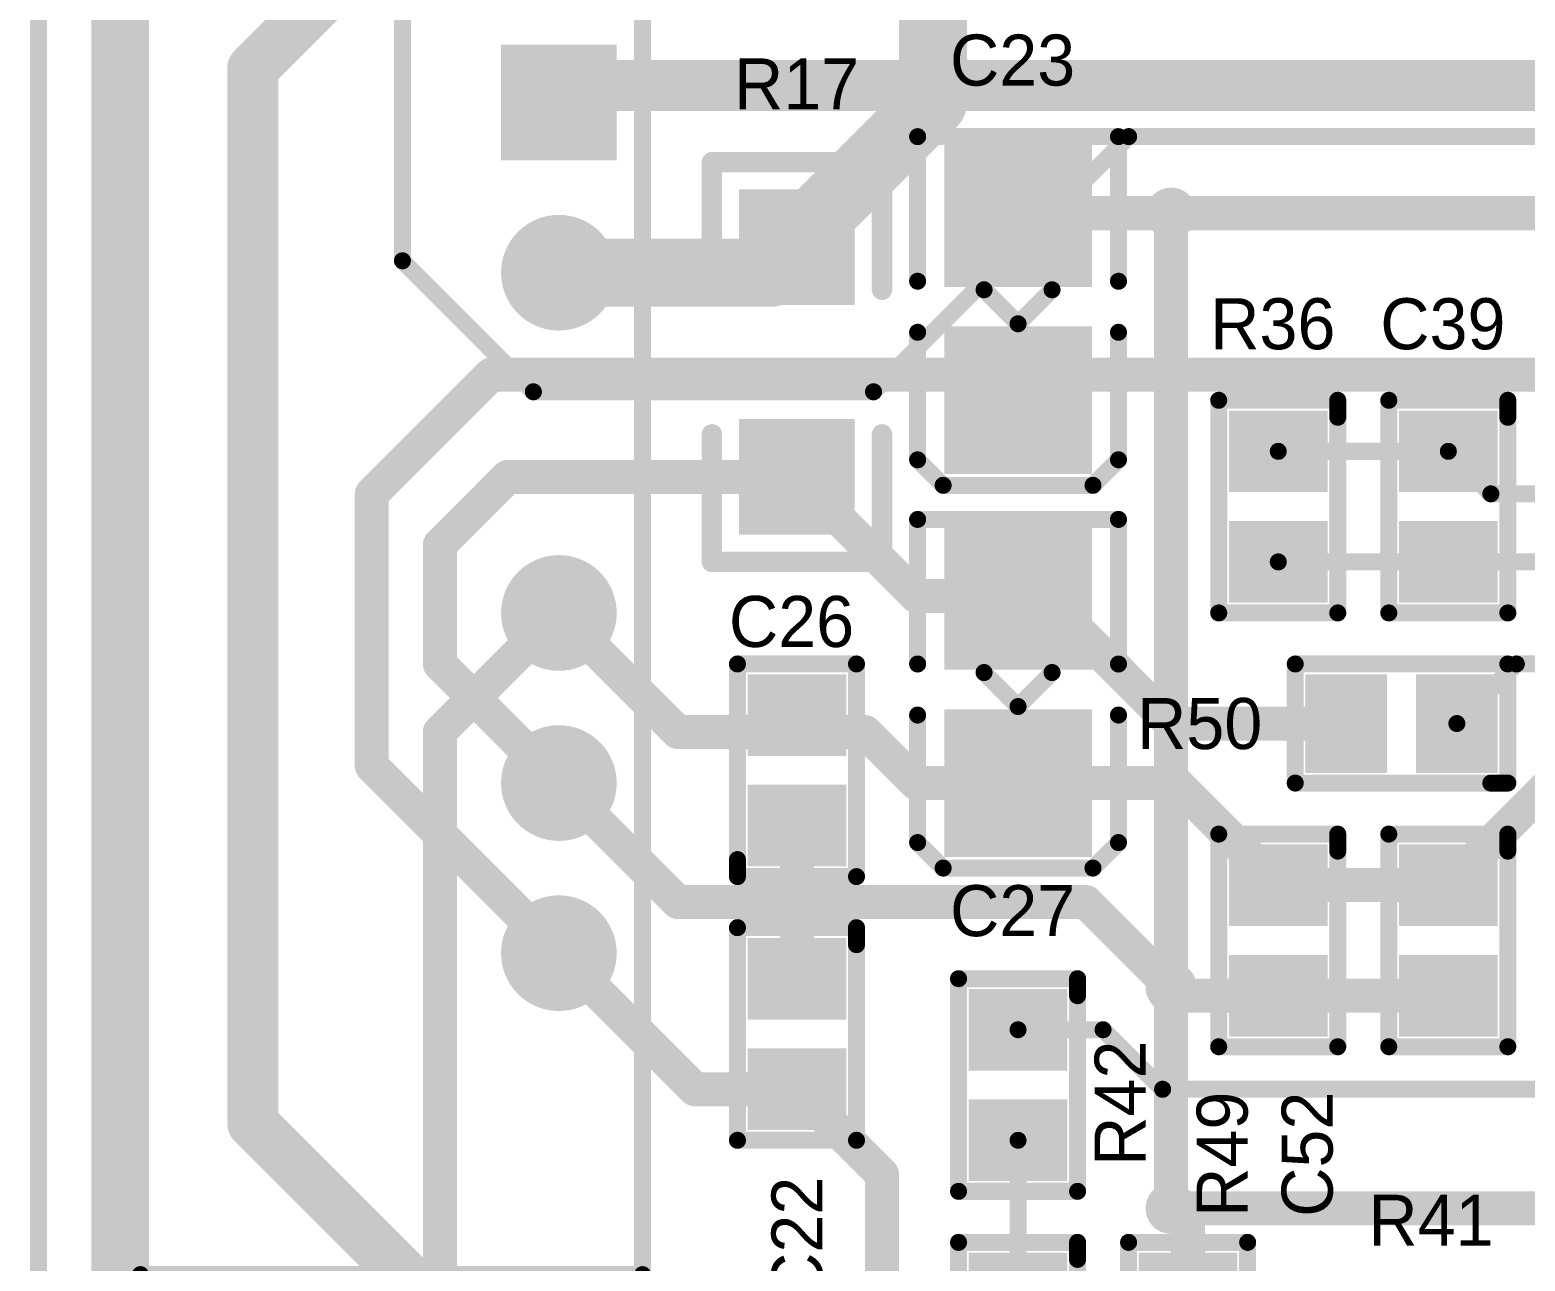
# Model space of a CAD drawing. Extents: x 1012 to 1122, y 1012 to 1122.
# Drawn here: x 1011.66 to 1033.99, y 1072.87 to 1091.25 of the extents above; entities that cross this region are included whole.
import ezdxf

# ---------------------------------------------------------------- set-up
doc = ezdxf.new("R2010")
doc.units = 0
doc.layers.get('0').update_dxf_attribs({"linetype": 'CONTINUOUS'})
for name, color, linetype in [('BOTTOMLAYER', 5, 'CONTINUOUS'), ('BOTTOMSOLDER', 6, 'CONTINUOUS'), ('KEEPOUTLAYER', 6, 'CONTINUOUS'), ('MECHANICAL1', 6, 'CONTINUOUS'), ('MULTILAYER', 9, 'CONTINUOUS'), ('TOPLAYER', 1, 'CONTINUOUS'), ('TOPOVERLAY', 2, 'CONTINUOUS'), ('TOPPASTE', 8, 'CONTINUOUS'), ('TOPSOLDER', 216, 'CONTINUOUS')]:
    doc.layers.add(name, color=color, linetype=linetype)

# ---------------------------------------------------------------- blocks, each defined once
blk = doc.blocks.new('CC0603_34')
at = {"layer": 'TOPLAYER'}
for points in [[(-0.508, -0.635), (0.508, -0.635), (-0.508, 0.635), (0.508, 0.635)], [(1.143, -0.635), (2.159, -0.635), (1.143, 0.635), (2.159, 0.635)]]:
    blk.add_solid(points, dxfattribs=at)
at = {"layer": 'TOPOVERLAY', "const_width": 0.254}
for points in [[(-0.762, -0.889), (-0.762, 0.889)], [(-0.508, 0.889), (-0.762, 0.889)], [(2.413, 0.889), (-0.508, 0.889)], [(2.413, -0.889), (2.413, 0.889)], [(2.413, -0.889), (-0.762, -0.889)]]:
    blk.add_lwpolyline(points, dxfattribs=at)
at = {"layer": 'TOPOVERLAY', "const_width": 0.127}
for points in [[(-0.8255, 0.889, 1), (-0.6985, 0.889, 1)], [(-0.8255, 0.889, 1), (-0.6985, 0.889, 1)], [(-0.5715, 0.889, 1), (-0.4445, 0.889, 1)], [(-0.5715, 0.889, 1), (-0.4445, 0.889, 1)], [(2.3495, 0.889, 1), (2.4765, 0.889, 1)], [(2.3495, 0.889, 1), (2.4765, 0.889, 1)], [(-0.8255, -0.889, 1), (-0.6985, -0.889, 1)], [(-0.8255, -0.889, 1), (-0.6985, -0.889, 1)], [(2.3495, -0.889, 1), (2.4765, -0.889, 1)], [(2.3495, -0.889, 1), (2.4765, -0.889, 1)]]:
    blk.add_lwpolyline(points, format="xyb", close=True, dxfattribs=at)
at = {"layer": 'TOPPASTE'}
for points in [[(-0.508, -0.635), (0.508, -0.635), (-0.508, 0.635), (0.508, 0.635)], [(1.143, -0.635), (2.159, -0.635), (1.143, 0.635), (2.159, 0.635)]]:
    blk.add_solid(points, dxfattribs=at)
at = {"layer": 'TOPSOLDER'}
for points in [[(-0.6096, -0.7366), (0.6096, -0.7366), (-0.6096, 0.7366), (0.6096, 0.7366)], [(1.0414, -0.7366), (2.2606, -0.7366), (1.0414, 0.7366), (2.2606, 0.7366)]]:
    blk.add_solid(points, dxfattribs=at)
blk = doc.blocks.new('CB3528_35')
at = {"layer": 'TOPLAYER'}
for points in [[(-1, -1), (1, -1), (-1, 1), (1, 1)], [(1.794, -1), (3.794, -1), (1.794, 1), (3.794, 1)]]:
    blk.add_solid(points, dxfattribs=at)
at = {"layer": 'TOPOVERLAY', "const_width": 0.254}
for points in [[(-0.889, 1.5), (-1.27, 1.119)], [(-0.889, 1.5), (1.016, 1.5)], [(1.778, 1.5), (3.937, 1.5)], [(3.937, 1.5), (3.937, -1.5)], [(-1.27, 1.119), (-1.27, -1.119)], [(1.651, 0.508), (1.143, 0)], [(1.143, 0), (1.651, -0.508)], [(-1.27, -1.119), (-0.889, -1.5)], [(-0.889, -1.5), (1.016, -1.5)], [(1.778, -1.5), (3.937, -1.5)]]:
    blk.add_lwpolyline(points, dxfattribs=at)
at = {"layer": 'TOPOVERLAY', "const_width": 0.127}
for points in [[(-0.952, 1.5, 1), (-0.825, 1.5, 1)], [(-0.952, 1.5, 1), (-0.825, 1.5, 1)], [(0.952, 1.5, 1), (1.079, 1.5, 1)], [(1.714, 1.5, 1), (1.841, 1.5, 1)], [(3.873, 1.5, 1), (4, 1.5, 1)], [(3.873, 1.5, 1), (4, 1.5, 1)], [(-1.333, 1.119, 1), (-1.206, 1.119, 1)], [(-1.333, 1.119, 1), (-1.206, 1.119, 1)], [(1.587, 0.508, 1), (1.714, 0.508, 1)], [(1.079, 0, 1), (1.206, 0, 1)], [(1.079, 0, 1), (1.206, 0, 1)], [(1.587, -0.508, 1), (1.714, -0.508, 1)], [(-1.333, -1.119, 1), (-1.206, -1.119, 1)], [(-1.333, -1.119, 1), (-1.206, -1.119, 1)], [(-0.952, -1.5, 1), (-0.825, -1.5, 1)], [(-0.952, -1.5, 1), (-0.825, -1.5, 1)], [(0.952, -1.5, 1), (1.079, -1.5, 1)], [(1.714, -1.5, 1), (1.841, -1.5, 1)], [(3.873, -1.5, 1), (4, -1.5, 1)], [(3.873, -1.5, 1), (4, -1.5, 1)]]:
    blk.add_lwpolyline(points, format="xyb", close=True, dxfattribs=at)
at = {"layer": 'TOPPASTE'}
for points in [[(-1, -1), (1, -1), (-1, 1), (1, 1)], [(1.794, -1), (3.794, -1), (1.794, 1), (3.794, 1)]]:
    blk.add_solid(points, dxfattribs=at)
at = {"layer": 'TOPSOLDER'}
for points in [[(-1.102, -1.102), (1.102, -1.102), (-1.102, 1.102), (1.102, 1.102)], [(1.692, -1.102), (3.896, -1.102), (1.692, 1.102), (3.896, 1.102)]]:
    blk.add_solid(points, dxfattribs=at)
blk = doc.blocks.new('CC0603_38')
at = {"layer": 'TOPLAYER'}
for points in [[(-0.508, -0.635), (0.508, -0.635), (-0.508, 0.635), (0.508, 0.635)], [(1.143, -0.635), (2.159, -0.635), (1.143, 0.635), (2.159, 0.635)]]:
    blk.add_solid(points, dxfattribs=at)
at = {"layer": 'TOPOVERLAY', "const_width": 0.254}
for points in [[(-0.762, 0.889), (-0.762, -0.889)], [(-0.762, 0.889), (-0.508, 0.889)], [(-0.508, 0.889), (2.413, 0.889)], [(2.413, 0.889), (2.413, -0.889)], [(-0.762, -0.889), (2.413, -0.889)]]:
    blk.add_lwpolyline(points, dxfattribs=at)
at = {"layer": 'TOPOVERLAY', "const_width": 0.127}
for points in [[(-0.8255, 0.889, 1), (-0.6985, 0.889, 1)], [(-0.8255, 0.889, 1), (-0.6985, 0.889, 1)], [(-0.5715, 0.889, 1), (-0.4445, 0.889, 1)], [(-0.5715, 0.889, 1), (-0.4445, 0.889, 1)], [(2.3495, 0.889, 1), (2.4765, 0.889, 1)], [(2.3495, 0.889, 1), (2.4765, 0.889, 1)], [(-0.8255, -0.889, 1), (-0.6985, -0.889, 1)], [(-0.8255, -0.889, 1), (-0.6985, -0.889, 1)], [(2.3495, -0.889, 1), (2.4765, -0.889, 1)], [(2.3495, -0.889, 1), (2.4765, -0.889, 1)]]:
    blk.add_lwpolyline(points, format="xyb", close=True, dxfattribs=at)
at = {"layer": 'TOPPASTE'}
for points in [[(-0.508, -0.635), (0.508, -0.635), (-0.508, 0.635), (0.508, 0.635)], [(1.143, -0.635), (2.159, -0.635), (1.143, 0.635), (2.159, 0.635)]]:
    blk.add_solid(points, dxfattribs=at)
at = {"layer": 'TOPSOLDER'}
for points in [[(-0.6096, -0.7366), (0.6096, -0.7366), (-0.6096, 0.7366), (0.6096, 0.7366)], [(1.0414, -0.7366), (2.2606, -0.7366), (1.0414, 0.7366), (2.2606, 0.7366)]]:
    blk.add_solid(points, dxfattribs=at)
blk = doc.blocks.new('CB3528_39')
at = {"layer": 'TOPLAYER'}
for points in [[(-1, -1), (1, -1), (-1, 1), (1, 1)], [(1.794, -1), (3.794, -1), (1.794, 1), (3.794, 1)]]:
    blk.add_solid(points, dxfattribs=at)
at = {"layer": 'TOPOVERLAY', "const_width": 0.254}
for points in [[(-0.889, 1.5), (-1.27, 1.119)], [(-0.889, 1.5), (1.016, 1.5)], [(1.778, 1.5), (3.937, 1.5)], [(3.937, 1.5), (3.937, -1.5)], [(-1.27, 1.119), (-1.27, -1.119)], [(1.651, 0.508), (1.143, 0)], [(1.143, 0), (1.651, -0.508)], [(-1.27, -1.119), (-0.889, -1.5)], [(-0.889, -1.5), (1.016, -1.5)], [(1.778, -1.5), (3.937, -1.5)]]:
    blk.add_lwpolyline(points, dxfattribs=at)
at = {"layer": 'TOPOVERLAY', "const_width": 0.127}
for points in [[(-0.952, 1.5, 1), (-0.825, 1.5, 1)], [(-0.952, 1.5, 1), (-0.825, 1.5, 1)], [(0.952, 1.5, 1), (1.079, 1.5, 1)], [(1.714, 1.5, 1), (1.841, 1.5, 1)], [(3.873, 1.5, 1), (4, 1.5, 1)], [(3.873, 1.5, 1), (4, 1.5, 1)], [(-1.333, 1.119, 1), (-1.206, 1.119, 1)], [(-1.333, 1.119, 1), (-1.206, 1.119, 1)], [(1.587, 0.508, 1), (1.714, 0.508, 1)], [(1.079, 0, 1), (1.206, 0, 1)], [(1.079, 0, 1), (1.206, 0, 1)], [(1.587, -0.508, 1), (1.714, -0.508, 1)], [(-1.333, -1.119, 1), (-1.206, -1.119, 1)], [(-1.333, -1.119, 1), (-1.206, -1.119, 1)], [(-0.952, -1.5, 1), (-0.825, -1.5, 1)], [(-0.952, -1.5, 1), (-0.825, -1.5, 1)], [(0.952, -1.5, 1), (1.079, -1.5, 1)], [(1.714, -1.5, 1), (1.841, -1.5, 1)], [(3.873, -1.5, 1), (4, -1.5, 1)], [(3.873, -1.5, 1), (4, -1.5, 1)]]:
    blk.add_lwpolyline(points, format="xyb", close=True, dxfattribs=at)
at = {"layer": 'TOPPASTE'}
for points in [[(-1, -1), (1, -1), (-1, 1), (1, 1)], [(1.794, -1), (3.794, -1), (1.794, 1), (3.794, 1)]]:
    blk.add_solid(points, dxfattribs=at)
at = {"layer": 'TOPSOLDER'}
for points in [[(-1.102, -1.102), (1.102, -1.102), (-1.102, 1.102), (1.102, 1.102)], [(1.692, -1.102), (3.896, -1.102), (1.692, 1.102), (3.896, 1.102)]]:
    blk.add_solid(points, dxfattribs=at)
blk = doc.blocks.new('CC0603_49')
at = {"layer": 'TOPLAYER'}
for points in [[(-0.508, -0.635), (0.508, -0.635), (-0.508, 0.635), (0.508, 0.635)], [(1.143, -0.635), (2.159, -0.635), (1.143, 0.635), (2.159, 0.635)]]:
    blk.add_solid(points, dxfattribs=at)
at = {"layer": 'TOPOVERLAY', "const_width": 0.254}
for points in [[(-0.762, -0.889), (-0.762, 0.889)], [(-0.508, 0.889), (-0.762, 0.889)], [(2.413, 0.889), (-0.508, 0.889)], [(2.413, -0.889), (2.413, 0.889)], [(2.413, -0.889), (-0.762, -0.889)]]:
    blk.add_lwpolyline(points, dxfattribs=at)
at = {"layer": 'TOPOVERLAY', "const_width": 0.127}
for points in [[(-0.8255, 0.889, 1), (-0.6985, 0.889, 1)], [(-0.8255, 0.889, 1), (-0.6985, 0.889, 1)], [(-0.5715, 0.889, 1), (-0.4445, 0.889, 1)], [(-0.5715, 0.889, 1), (-0.4445, 0.889, 1)], [(2.3495, 0.889, 1), (2.4765, 0.889, 1)], [(2.3495, 0.889, 1), (2.4765, 0.889, 1)], [(-0.8255, -0.889, 1), (-0.6985, -0.889, 1)], [(-0.8255, -0.889, 1), (-0.6985, -0.889, 1)], [(2.3495, -0.889, 1), (2.4765, -0.889, 1)], [(2.3495, -0.889, 1), (2.4765, -0.889, 1)]]:
    blk.add_lwpolyline(points, format="xyb", close=True, dxfattribs=at)
at = {"layer": 'TOPPASTE'}
for points in [[(-0.508, -0.635), (0.508, -0.635), (-0.508, 0.635), (0.508, 0.635)], [(1.143, -0.635), (2.159, -0.635), (1.143, 0.635), (2.159, 0.635)]]:
    blk.add_solid(points, dxfattribs=at)
at = {"layer": 'TOPSOLDER'}
for points in [[(-0.6096, -0.7366), (0.6096, -0.7366), (-0.6096, 0.7366), (0.6096, 0.7366)], [(1.0414, -0.7366), (2.2606, -0.7366), (1.0414, 0.7366), (2.2606, 0.7366)]]:
    blk.add_solid(points, dxfattribs=at)
blk = doc.blocks.new('CC0603_54')
at = {"layer": 'TOPLAYER'}
for points in [[(-0.508, -0.635), (0.508, -0.635), (-0.508, 0.635), (0.508, 0.635)], [(1.143, -0.635), (2.159, -0.635), (1.143, 0.635), (2.159, 0.635)]]:
    blk.add_solid(points, dxfattribs=at)
at = {"layer": 'TOPOVERLAY', "const_width": 0.254}
for points in [[(-0.762, -0.889), (-0.762, 0.889)], [(-0.508, 0.889), (-0.762, 0.889)], [(2.413, 0.889), (-0.508, 0.889)], [(2.413, -0.889), (2.413, 0.889)], [(2.413, -0.889), (-0.762, -0.889)]]:
    blk.add_lwpolyline(points, dxfattribs=at)
at = {"layer": 'TOPOVERLAY', "const_width": 0.127}
for points in [[(-0.8255, 0.889, 1), (-0.6985, 0.889, 1)], [(-0.8255, 0.889, 1), (-0.6985, 0.889, 1)], [(-0.5715, 0.889, 1), (-0.4445, 0.889, 1)], [(-0.5715, 0.889, 1), (-0.4445, 0.889, 1)], [(2.3495, 0.889, 1), (2.4765, 0.889, 1)], [(2.3495, 0.889, 1), (2.4765, 0.889, 1)], [(-0.8255, -0.889, 1), (-0.6985, -0.889, 1)], [(-0.8255, -0.889, 1), (-0.6985, -0.889, 1)], [(2.3495, -0.889, 1), (2.4765, -0.889, 1)], [(2.3495, -0.889, 1), (2.4765, -0.889, 1)]]:
    blk.add_lwpolyline(points, format="xyb", close=True, dxfattribs=at)
at = {"layer": 'TOPPASTE'}
for points in [[(-0.508, -0.635), (0.508, -0.635), (-0.508, 0.635), (0.508, 0.635)], [(1.143, -0.635), (2.159, -0.635), (1.143, 0.635), (2.159, 0.635)]]:
    blk.add_solid(points, dxfattribs=at)
at = {"layer": 'TOPSOLDER'}
for points in [[(-0.6096, -0.7366), (0.6096, -0.7366), (-0.6096, 0.7366), (0.6096, 0.7366)], [(1.0414, -0.7366), (2.2606, -0.7366), (1.0414, 0.7366), (2.2606, 0.7366)]]:
    blk.add_solid(points, dxfattribs=at)
blk = doc.blocks.new('CC0603_62')
at = {"layer": 'TOPLAYER'}
for points in [[(-0.508, -0.635), (0.508, -0.635), (-0.508, 0.635), (0.508, 0.635)], [(1.143, -0.635), (2.159, -0.635), (1.143, 0.635), (2.159, 0.635)]]:
    blk.add_solid(points, dxfattribs=at)
at = {"layer": 'TOPOVERLAY', "const_width": 0.254}
for points in [[(-0.762, -0.889), (-0.762, 0.889)], [(-0.508, 0.889), (-0.762, 0.889)], [(2.413, 0.889), (-0.508, 0.889)], [(2.413, -0.889), (2.413, 0.889)], [(2.413, -0.889), (-0.762, -0.889)]]:
    blk.add_lwpolyline(points, dxfattribs=at)
at = {"layer": 'TOPOVERLAY', "const_width": 0.127}
for points in [[(-0.8255, 0.889, 1), (-0.6985, 0.889, 1)], [(-0.8255, 0.889, 1), (-0.6985, 0.889, 1)], [(-0.5715, 0.889, 1), (-0.4445, 0.889, 1)], [(-0.5715, 0.889, 1), (-0.4445, 0.889, 1)], [(2.3495, 0.889, 1), (2.4765, 0.889, 1)], [(2.3495, 0.889, 1), (2.4765, 0.889, 1)], [(-0.8255, -0.889, 1), (-0.6985, -0.889, 1)], [(-0.8255, -0.889, 1), (-0.6985, -0.889, 1)], [(2.3495, -0.889, 1), (2.4765, -0.889, 1)], [(2.3495, -0.889, 1), (2.4765, -0.889, 1)]]:
    blk.add_lwpolyline(points, format="xyb", close=True, dxfattribs=at)
at = {"layer": 'TOPPASTE'}
for points in [[(-0.508, -0.635), (0.508, -0.635), (-0.508, 0.635), (0.508, 0.635)], [(1.143, -0.635), (2.159, -0.635), (1.143, 0.635), (2.159, 0.635)]]:
    blk.add_solid(points, dxfattribs=at)
at = {"layer": 'TOPSOLDER'}
for points in [[(-0.6096, -0.7366), (0.6096, -0.7366), (-0.6096, 0.7366), (0.6096, 0.7366)], [(1.0414, -0.7366), (2.2606, -0.7366), (1.0414, 0.7366), (2.2606, 0.7366)]]:
    blk.add_solid(points, dxfattribs=at)
blk = doc.blocks.new('CC0603_63')
at = {"layer": 'TOPLAYER'}
for points in [[(-0.508, -0.635), (0.508, -0.635), (-0.508, 0.635), (0.508, 0.635)], [(1.143, -0.635), (2.159, -0.635), (1.143, 0.635), (2.159, 0.635)]]:
    blk.add_solid(points, dxfattribs=at)
at = {"layer": 'TOPOVERLAY', "const_width": 0.254}
for points in [[(-0.762, -0.889), (-0.762, 0.889)], [(-0.508, 0.889), (-0.762, 0.889)], [(2.413, 0.889), (-0.508, 0.889)], [(2.413, -0.889), (2.413, 0.889)], [(2.413, -0.889), (-0.762, -0.889)]]:
    blk.add_lwpolyline(points, dxfattribs=at)
at = {"layer": 'TOPOVERLAY', "const_width": 0.127}
for points in [[(-0.8255, 0.889, 1), (-0.6985, 0.889, 1)], [(-0.8255, 0.889, 1), (-0.6985, 0.889, 1)], [(-0.5715, 0.889, 1), (-0.4445, 0.889, 1)], [(-0.5715, 0.889, 1), (-0.4445, 0.889, 1)], [(2.3495, 0.889, 1), (2.4765, 0.889, 1)], [(2.3495, 0.889, 1), (2.4765, 0.889, 1)], [(-0.8255, -0.889, 1), (-0.6985, -0.889, 1)], [(-0.8255, -0.889, 1), (-0.6985, -0.889, 1)], [(2.3495, -0.889, 1), (2.4765, -0.889, 1)], [(2.3495, -0.889, 1), (2.4765, -0.889, 1)]]:
    blk.add_lwpolyline(points, format="xyb", close=True, dxfattribs=at)
at = {"layer": 'TOPPASTE'}
for points in [[(-0.508, -0.635), (0.508, -0.635), (-0.508, 0.635), (0.508, 0.635)], [(1.143, -0.635), (2.159, -0.635), (1.143, 0.635), (2.159, 0.635)]]:
    blk.add_solid(points, dxfattribs=at)
at = {"layer": 'TOPSOLDER'}
for points in [[(-0.6096, -0.7366), (0.6096, -0.7366), (-0.6096, 0.7366), (0.6096, 0.7366)], [(1.0414, -0.7366), (2.2606, -0.7366), (1.0414, 0.7366), (2.2606, 0.7366)]]:
    blk.add_solid(points, dxfattribs=at)
blk = doc.blocks.new('NMH_SC_123')
at = {"layer": 'BOTTOMLAYER', "const_width": 0.762}
for points in [[(2.159, 0, 1), (2.921, 0, 1)], [(7.239, 0, 1), (8.001, 0, 1)], [(9.779, 0, 1), (10.541, 0, 1)], [(12.319, 0, 1), (13.081, 0, 1)]]:
    blk.add_lwpolyline(points, format="xyb", close=True, dxfattribs=at)
at = {"layer": 'BOTTOMLAYER'}
blk.add_solid([(-0.762, -0.762), (0.762, -0.762), (-0.762, 0.762), (0.762, 0.762)], dxfattribs=at)
at = {"layer": 'BOTTOMSOLDER', "const_width": 0.864}
for points in [[(2.108, 0, 1), (2.972, 0, 1)], [(7.188, 0, 1), (8.052, 0, 1)], [(9.728, 0, 1), (10.592, 0, 1)], [(12.268, 0, 1), (13.132, 0, 1)]]:
    blk.add_lwpolyline(points, format="xyb", close=True, dxfattribs=at)
at = {"layer": 'BOTTOMSOLDER'}
blk.add_solid([(-0.864, -0.864), (0.864, -0.864), (-0.864, 0.864), (0.864, 0.864)], dxfattribs=at)
at = {"layer": 'MULTILAYER', "const_width": 0.762}
for points in [[(2.159, 0, 1), (2.921, 0, 1)], [(7.239, 0, 1), (8.001, 0, 1)], [(9.779, 0, 1), (10.541, 0, 1)], [(12.319, 0, 1), (13.081, 0, 1)]]:
    blk.add_lwpolyline(points, format="xyb", close=True, dxfattribs=at)
at = {"layer": 'MULTILAYER'}
blk.add_solid([(-0.762, -0.762), (0.762, -0.762), (-0.762, 0.762), (0.762, 0.762)], dxfattribs=at)
at = {"layer": 'TOPLAYER', "const_width": 0.762}
for points in [[(2.159, 0, 1), (2.921, 0, 1)], [(7.239, 0, 1), (8.001, 0, 1)], [(9.779, 0, 1), (10.541, 0, 1)], [(12.319, 0, 1), (13.081, 0, 1)]]:
    blk.add_lwpolyline(points, format="xyb", close=True, dxfattribs=at)
at = {"layer": 'TOPLAYER'}
blk.add_solid([(-0.762, -0.762), (0.762, -0.762), (-0.762, 0.762), (0.762, 0.762)], dxfattribs=at)
at = {"layer": 'TOPOVERLAY', "const_width": 0.254}
for points in [[(17.5, 1.25), (-2, 1.25)], [(-2, -6.25), (-2, 1.25)], [(17.5, -6.25), (17.5, 1.25)], [(17.5, -6.25), (-2, -6.25)]]:
    blk.add_lwpolyline(points, dxfattribs=at)
at = {"layer": 'TOPOVERLAY', "const_width": 0.127}
for points in [[(-2.064, 1.25, 1), (-1.937, 1.25, 1)], [(-2.064, 1.25, 1), (-1.937, 1.25, 1)], [(17.436, 1.25, 1), (17.563, 1.25, 1)], [(17.436, 1.25, 1), (17.563, 1.25, 1)], [(-2.064, -6.25, 1), (-1.937, -6.25, 1)], [(-2.064, -6.25, 1), (-1.937, -6.25, 1)], [(17.436, -6.25, 1), (17.563, -6.25, 1)], [(17.436, -6.25, 1), (17.563, -6.25, 1)]]:
    blk.add_lwpolyline(points, format="xyb", close=True, dxfattribs=at)
at = {"layer": 'TOPSOLDER', "const_width": 0.864}
for points in [[(2.108, 0, 1), (2.972, 0, 1)], [(7.188, 0, 1), (8.052, 0, 1)], [(9.728, 0, 1), (10.592, 0, 1)], [(12.268, 0, 1), (13.132, 0, 1)]]:
    blk.add_lwpolyline(points, format="xyb", close=True, dxfattribs=at)
at = {"layer": 'TOPSOLDER'}
blk.add_solid([(-0.864, -0.864), (0.864, -0.864), (-0.864, 0.864), (0.864, 0.864)], dxfattribs=at)
blk = doc.blocks.new('CC1206_143')
at = {"layer": 'TOPLAYER'}
for points in [[(-0.762, -0.762), (0.762, -0.762), (-0.762, 0.762), (0.762, 0.762)], [(2.667, -0.762), (4.191, -0.762), (2.667, 0.762), (4.191, 0.762)]]:
    blk.add_solid(points, dxfattribs=at)
at = {"layer": 'TOPOVERLAY', "const_width": 0.3048}
for points in [[(-1.27, 1.27), (-1.27, -1.27)], [(-1.27, 1.27), (0.635, 1.27)], [(2.794, 1.27), (4.699, 1.27)], [(4.699, 1.27), (4.699, -1.27)], [(-1.27, -1.27), (0.635, -1.27)], [(2.794, -1.27), (4.699, -1.27)]]:
    blk.add_lwpolyline(points, dxfattribs=at)
at = {"layer": 'TOPOVERLAY', "const_width": 0.1524}
for points in [[(-1.3462, 1.27, 1), (-1.1938, 1.27, 1)], [(-1.3462, 1.27, 1), (-1.1938, 1.27, 1)], [(0.5588, 1.27, 1), (0.7112, 1.27, 1)], [(2.7178, 1.27, 1), (2.8702, 1.27, 1)], [(4.6228, 1.27, 1), (4.7752, 1.27, 1)], [(4.6228, 1.27, 1), (4.7752, 1.27, 1)], [(-1.3462, -1.27, 1), (-1.1938, -1.27, 1)], [(-1.3462, -1.27, 1), (-1.1938, -1.27, 1)], [(0.5588, -1.27, 1), (0.7112, -1.27, 1)], [(2.7178, -1.27, 1), (2.8702, -1.27, 1)], [(4.6228, -1.27, 1), (4.7752, -1.27, 1)], [(4.6228, -1.27, 1), (4.7752, -1.27, 1)]]:
    blk.add_lwpolyline(points, format="xyb", close=True, dxfattribs=at)
at = {"layer": 'TOPPASTE'}
for points in [[(-0.762, -0.762), (0.762, -0.762), (-0.762, 0.762), (0.762, 0.762)], [(2.667, -0.762), (4.191, -0.762), (2.667, 0.762), (4.191, 0.762)]]:
    blk.add_solid(points, dxfattribs=at)
at = {"layer": 'TOPSOLDER'}
for points in [[(-0.8636, -0.8636), (0.8636, -0.8636), (-0.8636, 0.8636), (0.8636, 0.8636)], [(2.5654, -0.8636), (4.2926, -0.8636), (2.5654, 0.8636), (4.2926, 0.8636)]]:
    blk.add_solid(points, dxfattribs=at)
blk = doc.blocks.new('CC0603_162')
at = {"layer": 'TOPLAYER'}
for points in [[(-0.508, -0.635), (0.508, -0.635), (-0.508, 0.635), (0.508, 0.635)], [(1.143, -0.635), (2.159, -0.635), (1.143, 0.635), (2.159, 0.635)]]:
    blk.add_solid(points, dxfattribs=at)
at = {"layer": 'TOPOVERLAY', "const_width": 0.254}
for points in [[(-0.762, -0.889), (-0.762, 0.889)], [(-0.508, 0.889), (-0.762, 0.889)], [(2.413, 0.889), (-0.508, 0.889)], [(2.413, -0.889), (2.413, 0.889)], [(2.413, -0.889), (-0.762, -0.889)]]:
    blk.add_lwpolyline(points, dxfattribs=at)
at = {"layer": 'TOPOVERLAY', "const_width": 0.127}
for points in [[(-0.8255, 0.889, 1), (-0.6985, 0.889, 1)], [(-0.8255, 0.889, 1), (-0.6985, 0.889, 1)], [(-0.5715, 0.889, 1), (-0.4445, 0.889, 1)], [(-0.5715, 0.889, 1), (-0.4445, 0.889, 1)], [(2.3495, 0.889, 1), (2.4765, 0.889, 1)], [(2.3495, 0.889, 1), (2.4765, 0.889, 1)], [(-0.8255, -0.889, 1), (-0.6985, -0.889, 1)], [(-0.8255, -0.889, 1), (-0.6985, -0.889, 1)], [(2.3495, -0.889, 1), (2.4765, -0.889, 1)], [(2.3495, -0.889, 1), (2.4765, -0.889, 1)]]:
    blk.add_lwpolyline(points, format="xyb", close=True, dxfattribs=at)
at = {"layer": 'TOPPASTE'}
for points in [[(-0.508, -0.635), (0.508, -0.635), (-0.508, 0.635), (0.508, 0.635)], [(1.143, -0.635), (2.159, -0.635), (1.143, 0.635), (2.159, 0.635)]]:
    blk.add_solid(points, dxfattribs=at)
at = {"layer": 'TOPSOLDER'}
for points in [[(-0.6096, -0.7366), (0.6096, -0.7366), (-0.6096, 0.7366), (0.6096, 0.7366)], [(1.0414, -0.7366), (2.2606, -0.7366), (1.0414, 0.7366), (2.2606, 0.7366)]]:
    blk.add_solid(points, dxfattribs=at)
blk = doc.blocks.new('CC0603_168')
at = {"layer": 'TOPLAYER'}
for points in [[(-0.508, -0.635), (0.508, -0.635), (-0.508, 0.635), (0.508, 0.635)], [(1.143, -0.635), (2.159, -0.635), (1.143, 0.635), (2.159, 0.635)]]:
    blk.add_solid(points, dxfattribs=at)
at = {"layer": 'TOPOVERLAY', "const_width": 0.254}
for points in [[(-0.762, -0.889), (-0.762, 0.889)], [(-0.508, 0.889), (-0.762, 0.889)], [(2.413, 0.889), (-0.508, 0.889)], [(2.413, -0.889), (2.413, 0.889)], [(2.413, -0.889), (-0.762, -0.889)]]:
    blk.add_lwpolyline(points, dxfattribs=at)
at = {"layer": 'TOPOVERLAY', "const_width": 0.127}
for points in [[(-0.8255, 0.889, 1), (-0.6985, 0.889, 1)], [(-0.8255, 0.889, 1), (-0.6985, 0.889, 1)], [(-0.5715, 0.889, 1), (-0.4445, 0.889, 1)], [(-0.5715, 0.889, 1), (-0.4445, 0.889, 1)], [(2.3495, 0.889, 1), (2.4765, 0.889, 1)], [(2.3495, 0.889, 1), (2.4765, 0.889, 1)], [(-0.8255, -0.889, 1), (-0.6985, -0.889, 1)], [(-0.8255, -0.889, 1), (-0.6985, -0.889, 1)], [(2.3495, -0.889, 1), (2.4765, -0.889, 1)], [(2.3495, -0.889, 1), (2.4765, -0.889, 1)]]:
    blk.add_lwpolyline(points, format="xyb", close=True, dxfattribs=at)
at = {"layer": 'TOPPASTE'}
for points in [[(-0.508, -0.635), (0.508, -0.635), (-0.508, 0.635), (0.508, 0.635)], [(1.143, -0.635), (2.159, -0.635), (1.143, 0.635), (2.159, 0.635)]]:
    blk.add_solid(points, dxfattribs=at)
at = {"layer": 'TOPSOLDER'}
for points in [[(-0.6096, -0.7366), (0.6096, -0.7366), (-0.6096, 0.7366), (0.6096, 0.7366)], [(1.0414, -0.7366), (2.2606, -0.7366), (1.0414, 0.7366), (2.2606, 0.7366)]]:
    blk.add_solid(points, dxfattribs=at)
blk = doc.blocks.new('CC0603_175')
at = {"layer": 'TOPLAYER'}
for points in [[(-0.508, -0.635), (0.508, -0.635), (-0.508, 0.635), (0.508, 0.635)], [(1.143, -0.635), (2.159, -0.635), (1.143, 0.635), (2.159, 0.635)]]:
    blk.add_solid(points, dxfattribs=at)
at = {"layer": 'TOPOVERLAY', "const_width": 0.254}
for points in [[(-0.762, 0.889), (-0.762, -0.889)], [(-0.762, 0.889), (-0.508, 0.889)], [(-0.508, 0.889), (2.413, 0.889)], [(2.413, 0.889), (2.413, -0.889)], [(-0.762, -0.889), (2.413, -0.889)]]:
    blk.add_lwpolyline(points, dxfattribs=at)
at = {"layer": 'TOPOVERLAY', "const_width": 0.127}
for points in [[(-0.8255, 0.889, 1), (-0.6985, 0.889, 1)], [(-0.8255, 0.889, 1), (-0.6985, 0.889, 1)], [(-0.5715, 0.889, 1), (-0.4445, 0.889, 1)], [(-0.5715, 0.889, 1), (-0.4445, 0.889, 1)], [(2.3495, 0.889, 1), (2.4765, 0.889, 1)], [(2.3495, 0.889, 1), (2.4765, 0.889, 1)], [(-0.8255, -0.889, 1), (-0.6985, -0.889, 1)], [(-0.8255, -0.889, 1), (-0.6985, -0.889, 1)], [(2.3495, -0.889, 1), (2.4765, -0.889, 1)], [(2.3495, -0.889, 1), (2.4765, -0.889, 1)]]:
    blk.add_lwpolyline(points, format="xyb", close=True, dxfattribs=at)
at = {"layer": 'TOPPASTE'}
for points in [[(-0.508, -0.635), (0.508, -0.635), (-0.508, 0.635), (0.508, 0.635)], [(1.143, -0.635), (2.159, -0.635), (1.143, 0.635), (2.159, 0.635)]]:
    blk.add_solid(points, dxfattribs=at)
at = {"layer": 'TOPSOLDER'}
for points in [[(-0.6096, -0.7366), (0.6096, -0.7366), (-0.6096, 0.7366), (0.6096, 0.7366)], [(1.0414, -0.7366), (2.2606, -0.7366), (1.0414, 0.7366), (2.2606, 0.7366)]]:
    blk.add_solid(points, dxfattribs=at)
blk = doc.blocks.new('CC0603_176')
at = {"layer": 'TOPLAYER'}
for points in [[(-0.508, -0.635), (0.508, -0.635), (-0.508, 0.635), (0.508, 0.635)], [(1.143, -0.635), (2.159, -0.635), (1.143, 0.635), (2.159, 0.635)]]:
    blk.add_solid(points, dxfattribs=at)
at = {"layer": 'TOPOVERLAY', "const_width": 0.254}
for points in [[(-0.762, 0.889), (-0.762, -0.889)], [(-0.508, 0.889), (-0.762, 0.889)], [(2.413, 0.889), (-0.508, 0.889)], [(2.413, 0.889), (2.413, -0.889)], [(2.413, -0.889), (-0.762, -0.889)]]:
    blk.add_lwpolyline(points, dxfattribs=at)
at = {"layer": 'TOPOVERLAY', "const_width": 0.127}
for points in [[(-0.8255, 0.889, 1), (-0.6985, 0.889, 1)], [(-0.8255, 0.889, 1), (-0.6985, 0.889, 1)], [(-0.5715, 0.889, 1), (-0.4445, 0.889, 1)], [(-0.5715, 0.889, 1), (-0.4445, 0.889, 1)], [(2.3495, 0.889, 1), (2.4765, 0.889, 1)], [(2.3495, 0.889, 1), (2.4765, 0.889, 1)], [(-0.8255, -0.889, 1), (-0.6985, -0.889, 1)], [(-0.8255, -0.889, 1), (-0.6985, -0.889, 1)], [(2.3495, -0.889, 1), (2.4765, -0.889, 1)], [(2.3495, -0.889, 1), (2.4765, -0.889, 1)]]:
    blk.add_lwpolyline(points, format="xyb", close=True, dxfattribs=at)
at = {"layer": 'TOPPASTE'}
for points in [[(-0.508, -0.635), (0.508, -0.635), (-0.508, 0.635), (0.508, 0.635)], [(1.143, -0.635), (2.159, -0.635), (1.143, 0.635), (2.159, 0.635)]]:
    blk.add_solid(points, dxfattribs=at)
at = {"layer": 'TOPSOLDER'}
for points in [[(-0.6096, -0.7366), (0.6096, -0.7366), (-0.6096, 0.7366), (0.6096, 0.7366)], [(1.0414, -0.7366), (2.2606, -0.7366), (1.0414, 0.7366), (2.2606, 0.7366)]]:
    blk.add_solid(points, dxfattribs=at)

msp = doc.modelspace()

# ---------------------------------------------------------------- linework, layer by layer
at = {"layer": 'BOTTOMLAYER'}
for points, const_width in [([(1017.219, 1087.806), (1017.219, 1096.467)], 0.254), ([(1025.144, 1090.168), (1025.144, 1095.248)], 1.016), ([(1012.952, 1028.344), (1012.952, 1093.953)], 0.762), ([(1022.604, 1087.628), (1025.144, 1090.168)], 1.016), ([(1024.255, 1085.85), (1028.065, 1089.66)], 0.254), ([(1028.065, 1089.66), (1036.828, 1089.66)], 0.254), ([(1028.7, 1073.658), (1028.7, 1088.517)], 0.508), ([(1019.556, 1087.628), (1022.604, 1087.628)], 1.016), ([(1017.219, 1087.806), (1019.175, 1085.85)], 0.254), ([(1019.175, 1085.85), (1024.255, 1085.85)], 0.254), ([(1017.778, 1080.77), (1019.556, 1082.548)], 0.508), ([(1017.778, 1072.388), (1017.778, 1080.77)], 0.508), ([(1028.7, 1073.658), (1041.908, 1073.658)], 0.508)]:
    msp.add_lwpolyline(points, dxfattribs=dict(at, const_width=const_width))
for points, const_width in [([(1024.89, 1090.168, 1), (1025.398, 1090.168, 1)], 0.508), ([(1024.89, 1090.168, 1), (1025.398, 1090.168, 1)], 0.508), ([(1028.002, 1089.66, 1), (1028.129, 1089.66, 1)], 0.127), ([(1028.002, 1089.66, 1), (1028.129, 1089.66, 1)], 0.127), ([(1028.56, 1088.517, 1), (1028.84, 1088.517, 1)], 0.279), ([(1028.573, 1088.517, 1), (1028.827, 1088.517, 1)], 0.254), ([(1019.302, 1087.628, 1), (1019.81, 1087.628, 1)], 0.508), ([(1022.35, 1087.628, 1), (1022.858, 1087.628, 1)], 0.508), ([(1022.35, 1087.628, 1), (1022.858, 1087.628, 1)], 0.508), ([(1017.156, 1087.806, 1), (1017.283, 1087.806, 1)], 0.127), ([(1017.156, 1087.806, 1), (1017.283, 1087.806, 1)], 0.127), ([(1019.111, 1085.85, 1), (1019.239, 1085.85, 1)], 0.127), ([(1019.111, 1085.85, 1), (1019.239, 1085.85, 1)], 0.127), ([(1024.191, 1085.85, 1), (1024.319, 1085.85, 1)], 0.127), ([(1024.191, 1085.85, 1), (1024.319, 1085.85, 1)], 0.127), ([(1019.429, 1082.548, 1), (1019.683, 1082.548, 1)], 0.254), ([(1017.651, 1080.77, 1), (1017.905, 1080.77, 1)], 0.254), ([(1017.651, 1080.77, 1), (1017.905, 1080.77, 1)], 0.254), ([(1028.56, 1076.96, 1), (1028.84, 1076.96, 1)], 0.279), ([(1028.56, 1073.658, 1), (1028.84, 1073.658, 1)], 0.279), ([(1028.573, 1073.658, 1), (1028.827, 1073.658, 1)], 0.254), ([(1028.573, 1073.658, 1), (1028.827, 1073.658, 1)], 0.254)]:
    msp.add_lwpolyline(points, format="xyb", close=True, dxfattribs=dict(at, const_width=const_width))
at = {"layer": 'BOTTOMSOLDER', "const_width": 0.381}
for points in [[(1028.509, 1088.517, 1), (1028.89, 1088.517, 1)], [(1028.509, 1076.96, 1), (1028.89, 1076.96, 1)], [(1028.509, 1073.658, 1), (1028.89, 1073.658, 1)]]:
    msp.add_lwpolyline(points, format="xyb", close=True, dxfattribs=at)
at = {"layer": 'KEEPOUTLAYER', "const_width": 0.254}
msp.add_lwpolyline([(1011.782, 1014.795), (1011.782, 1118.795)], dxfattribs=at)
at = {"layer": 'MECHANICAL1', "const_width": 0.254}
msp.add_lwpolyline([(1011.782, 1014.795), (1011.782, 1118.795)], dxfattribs=at)
at = {"layer": 'MULTILAYER', "const_width": 0.279}
for points in [[(1028.56, 1088.517, 1), (1028.84, 1088.517, 1)], [(1028.56, 1076.96, 1), (1028.84, 1076.96, 1)], [(1028.56, 1073.658, 1), (1028.84, 1073.658, 1)]]:
    msp.add_lwpolyline(points, format="xyb", close=True, dxfattribs=at)
at = {"layer": 'TOPLAYER'}
for points, const_width in [([(1014.984, 1090.676), (1016, 1091.692)], 0.762), ([(1014.984, 1074.928), (1014.984, 1090.676)], 0.762), ([(1019.556, 1090.168), (1019.81, 1090.422)], 0.762), ([(1019.81, 1090.422), (1036.574, 1090.422)], 0.762), ([(1026.414, 1088.517), (1042.111, 1088.517)], 0.508), ([(1022.731, 1087.628), (1023.112, 1088.009)], 1.016), ([(1019.556, 1087.628), (1022.731, 1087.628)], 1.016), ([(1016.762, 1084.326), (1018.54, 1086.104)], 0.508), ([(1018.54, 1086.104), (1038.581, 1086.104)], 0.508), ([(1030.3, 1084.961), (1032.84, 1084.961)], 0.254), ([(1032.84, 1084.961), (1033.475, 1084.326)], 0.254), ([(1017.778, 1083.564), (1018.794, 1084.58)], 0.508), ([(1018.794, 1084.58), (1023.112, 1084.58)], 0.508), ([(1023.112, 1084.58), (1024.89, 1082.802)], 0.508), ([(1016.762, 1080.262), (1016.762, 1084.326)], 0.508), ([(1033.475, 1084.326), (1036.828, 1084.326)], 0.254), ([(1017.778, 1081.786), (1017.778, 1083.564)], 0.508), ([(1030.3, 1083.31), (1034.263, 1083.31)], 0.254), ([(1024.89, 1082.802), (1026.795, 1082.802)], 0.508), ([(1026.795, 1082.802), (1028.7, 1080.897)], 0.508), ([(1019.556, 1082.548), (1021.334, 1080.77)], 0.508), ([(1017.778, 1081.786), (1021.334, 1078.23)], 0.508), ([(1032.967, 1080.897), (1033.856, 1081.786)], 0.254), ([(1033.856, 1081.786), (1035.634, 1081.786)], 0.254), ([(1028.7, 1080.897), (1031.316, 1080.897)], 0.508), ([(1021.334, 1080.77), (1024.128, 1080.77)], 0.508), ([(1024.128, 1080.77), (1024.89, 1080.008)], 0.508), ([(1032.84, 1078.484), (1034.872, 1080.516)], 0.508), ([(1016.762, 1080.262), (1021.588, 1075.436)], 0.508), ([(1024.89, 1080.008), (1028.776, 1080.008)], 0.508), ([(1028.776, 1080.008), (1030.3, 1078.484)], 0.508), ([(1023.112, 1077.087), (1023.112, 1079.373)], 0.508), ([(1030.3, 1078.484), (1032.84, 1078.484)], 0.508), ([(1021.334, 1078.23), (1027.43, 1078.23)], 0.508), ([(1027.43, 1078.23), (1028.827, 1076.833)], 0.508), ([(1028.827, 1076.833), (1032.84, 1076.833)], 0.508), ([(1026.414, 1076.325), (1027.684, 1076.325)], 0.254), ([(1027.684, 1076.325), (1028.573, 1075.436)], 0.254), ([(1021.588, 1075.436), (1023.112, 1075.436)], 0.508), ([(1023.112, 1075.436), (1024.382, 1074.166)], 0.508), ([(1028.573, 1075.436), (1036.32, 1075.436)], 0.254), ([(1014.984, 1074.928), (1019.048, 1070.864)], 0.762), ([(1026.414, 1072.388), (1026.414, 1074.674)], 0.254), ([(1024.382, 1066.063), (1024.382, 1074.166)], 0.508), ([(1028.7, 1073.658), (1028.954, 1073.404)], 0.508), ([(1028.954, 1072.388), (1028.954, 1073.404)], 0.508)]:
    msp.add_lwpolyline(points, dxfattribs=dict(at, const_width=const_width))
for points, const_width in [([(1014.793, 1090.676, 1), (1015.174, 1090.676, 1)], 0.381), ([(1014.793, 1090.676, 1), (1015.174, 1090.676, 1)], 0.381), ([(1019.62, 1090.422, 1), (1020, 1090.422, 1)], 0.381), ([(1019.62, 1090.422, 1), (1020, 1090.422, 1)], 0.381), ([(1019.365, 1090.168, 1), (1019.746, 1090.168, 1)], 0.381), ([(1026.287, 1088.517, 1), (1026.541, 1088.517, 1)], 0.254), ([(1028.56, 1088.517, 1), (1028.84, 1088.517, 1)], 0.279), ([(1022.858, 1088.009, 1), (1023.366, 1088.009, 1)], 0.508), ([(1019.302, 1087.628, 1), (1019.81, 1087.628, 1)], 0.508), ([(1022.477, 1087.628, 1), (1022.985, 1087.628, 1)], 0.508), ([(1022.477, 1087.628, 1), (1022.985, 1087.628, 1)], 0.508), ([(1018.413, 1086.104, 1), (1018.667, 1086.104, 1)], 0.254), ([(1018.413, 1086.104, 1), (1018.667, 1086.104, 1)], 0.254), ([(1030.237, 1084.961, 1), (1030.364, 1084.961, 1)], 0.127), ([(1032.777, 1084.961, 1), (1032.904, 1084.961, 1)], 0.127), ([(1032.777, 1084.961, 1), (1032.904, 1084.961, 1)], 0.127), ([(1018.667, 1084.58, 1), (1018.921, 1084.58, 1)], 0.254), ([(1018.667, 1084.58, 1), (1018.921, 1084.58, 1)], 0.254), ([(1022.985, 1084.58, 1), (1023.239, 1084.58, 1)], 0.254), ([(1022.985, 1084.58, 1), (1023.239, 1084.58, 1)], 0.254), ([(1016.635, 1084.326, 1), (1016.889, 1084.326, 1)], 0.254), ([(1016.635, 1084.326, 1), (1016.889, 1084.326, 1)], 0.254), ([(1033.412, 1084.326, 1), (1033.539, 1084.326, 1)], 0.127), ([(1033.412, 1084.326, 1), (1033.539, 1084.326, 1)], 0.127), ([(1017.651, 1083.564, 1), (1017.905, 1083.564, 1)], 0.254), ([(1017.651, 1083.564, 1), (1017.905, 1083.564, 1)], 0.254), ([(1030.237, 1083.31, 1), (1030.364, 1083.31, 1)], 0.127), ([(1024.763, 1082.802, 1), (1025.017, 1082.802, 1)], 0.254), ([(1024.763, 1082.802, 1), (1025.017, 1082.802, 1)], 0.254), ([(1026.668, 1082.802, 1), (1026.922, 1082.802, 1)], 0.254), ([(1026.668, 1082.802, 1), (1026.922, 1082.802, 1)], 0.254), ([(1019.429, 1082.548, 1), (1019.683, 1082.548, 1)], 0.254), ([(1017.651, 1081.786, 1), (1017.905, 1081.786, 1)], 0.254), ([(1017.651, 1081.786, 1), (1017.905, 1081.786, 1)], 0.254), ([(1033.793, 1081.786, 1), (1033.92, 1081.786, 1)], 0.127), ([(1033.793, 1081.786, 1), (1033.92, 1081.786, 1)], 0.127), ([(1028.573, 1080.897, 1), (1028.827, 1080.897, 1)], 0.254), ([(1028.573, 1080.897, 1), (1028.827, 1080.897, 1)], 0.254), ([(1031.189, 1080.897, 1), (1031.443, 1080.897, 1)], 0.254), ([(1021.207, 1080.77, 1), (1021.461, 1080.77, 1)], 0.254), ([(1021.207, 1080.77, 1), (1021.461, 1080.77, 1)], 0.254), ([(1024.001, 1080.77, 1), (1024.255, 1080.77, 1)], 0.254), ([(1024.001, 1080.77, 1), (1024.255, 1080.77, 1)], 0.254), ([(1032.904, 1080.897, 1), (1033.031, 1080.897, 1)], 0.127), ([(1016.635, 1080.262, 1), (1016.889, 1080.262, 1)], 0.254), ([(1016.635, 1080.262, 1), (1016.889, 1080.262, 1)], 0.254), ([(1024.763, 1080.008, 1), (1025.017, 1080.008, 1)], 0.254), ([(1024.763, 1080.008, 1), (1025.017, 1080.008, 1)], 0.254), ([(1028.649, 1080.008, 1), (1028.903, 1080.008, 1)], 0.254), ([(1028.649, 1080.008, 1), (1028.903, 1080.008, 1)], 0.254), ([(1022.985, 1079.373, 1), (1023.239, 1079.373, 1)], 0.254), ([(1030.173, 1078.484, 1), (1030.427, 1078.484, 1)], 0.254), ([(1030.173, 1078.484, 1), (1030.427, 1078.484, 1)], 0.254), ([(1032.713, 1078.484, 1), (1032.967, 1078.484, 1)], 0.254), ([(1032.713, 1078.484, 1), (1032.967, 1078.484, 1)], 0.254), ([(1021.207, 1078.23, 1), (1021.461, 1078.23, 1)], 0.254), ([(1021.207, 1078.23, 1), (1021.461, 1078.23, 1)], 0.254), ([(1027.303, 1078.23, 1), (1027.557, 1078.23, 1)], 0.254), ([(1027.303, 1078.23, 1), (1027.557, 1078.23, 1)], 0.254), ([(1022.985, 1077.087, 1), (1023.239, 1077.087, 1)], 0.254), ([(1028.56, 1076.96, 1), (1028.84, 1076.96, 1)], 0.279), ([(1028.7, 1076.833, 1), (1028.954, 1076.833, 1)], 0.254), ([(1028.7, 1076.833, 1), (1028.954, 1076.833, 1)], 0.254), ([(1032.713, 1076.833, 1), (1032.967, 1076.833, 1)], 0.254), ([(1026.351, 1076.325, 1), (1026.477, 1076.325, 1)], 0.127), ([(1027.62, 1076.325, 1), (1027.747, 1076.325, 1)], 0.127), ([(1027.62, 1076.325, 1), (1027.747, 1076.325, 1)], 0.127), ([(1021.461, 1075.436, 1), (1021.715, 1075.436, 1)], 0.254), ([(1021.461, 1075.436, 1), (1021.715, 1075.436, 1)], 0.254), ([(1022.985, 1075.436, 1), (1023.239, 1075.436, 1)], 0.254), ([(1022.985, 1075.436, 1), (1023.239, 1075.436, 1)], 0.254), ([(1028.509, 1075.436, 1), (1028.637, 1075.436, 1)], 0.127), ([(1028.509, 1075.436, 1), (1028.637, 1075.436, 1)], 0.127), ([(1014.793, 1074.928, 1), (1015.174, 1074.928, 1)], 0.381), ([(1014.793, 1074.928, 1), (1015.174, 1074.928, 1)], 0.381), ([(1026.351, 1074.674, 1), (1026.477, 1074.674, 1)], 0.127), ([(1024.255, 1074.166, 1), (1024.509, 1074.166, 1)], 0.254), ([(1024.255, 1074.166, 1), (1024.509, 1074.166, 1)], 0.254), ([(1028.56, 1073.658, 1), (1028.84, 1073.658, 1)], 0.279), ([(1028.573, 1073.658, 1), (1028.827, 1073.658, 1)], 0.254), ([(1028.827, 1073.404, 1), (1029.081, 1073.404, 1)], 0.254), ([(1028.827, 1073.404, 1), (1029.081, 1073.404, 1)], 0.254)]:
    msp.add_lwpolyline(points, format="xyb", close=True, dxfattribs=dict(at, const_width=const_width))
at = {"layer": 'TOPSOLDER', "const_width": 0.381}
for points in [[(1028.509, 1088.517, 1), (1028.89, 1088.517, 1)], [(1028.509, 1076.96, 1), (1028.89, 1076.96, 1)], [(1028.509, 1073.658, 1), (1028.89, 1073.658, 1)]]:
    msp.add_lwpolyline(points, format="xyb", close=True, dxfattribs=at)

# ---------------------------------------------------------------- block references
for name, p, rotation in [('NMH_SC_123', (1019.556, 1090.168), 270), ('CB3528_35', (1026.414, 1085.723), 90), ('CC1206_143', (1023.112, 1084.58), 90), ('CC0603_162', (1030.3, 1084.961), 270), ('CC0603_49', (1032.84, 1084.961), 270), ('CB3528_39', (1026.414, 1080.008), 90), ('CC0603_38', (1023.112, 1079.373), 90), ('CC0603_176', (1032.967, 1080.897), 180), ('CC0603_62', (1030.3, 1078.484), 270), ('CC0603_63', (1032.84, 1078.484), 270), ('CC0603_34', (1023.112, 1077.087), 270), ('CC0603_168', (1026.414, 1076.325), 270), ('CC0603_54', (1026.414, 1072.388), 270), ('CC0603_175', (1028.954, 1070.737), 90)]:
    msp.add_blockref(name, p, dxfattribs=dict(rotation=rotation))

# ---------------------------------------------------------------- texts
at = {"layer": 'TOPOVERLAY'}
for s, p in [('C23', (1025.398, 1090.422)), ('R17', (1022.172, 1090.066)), ('R36', (1029.284, 1086.485)), ('C39', (1031.824, 1086.485)), ('C26', (1022.096, 1082.04)), ('R50', (1028.192, 1080.516)), ('R41', (1031.646, 1073.099))]:
    msp.add_text(s, height=0.762, dxfattribs=at).set_placement(p)
for s, rotation, p in [('C27', 360, (1025.398, 1077.722)), ('R42', 90, (1028.319, 1074.293)), ('R49', 90, (1029.843, 1073.531)), ('C52', 90, (1031.113, 1073.531)), ('C22', 90, (1023.493, 1072.261))]:
    msp.add_text(s, height=0.762, rotation=rotation, dxfattribs=at).set_placement(p)

doc.saveas('drawing.dxf')
